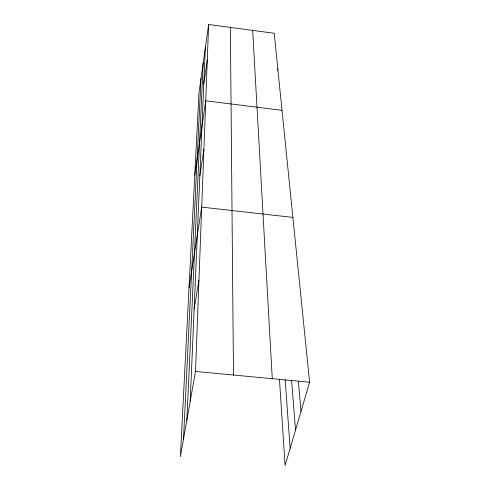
<?xml version="1.0" encoding="UTF-8"?>
<svg xmlns="http://www.w3.org/2000/svg" width="490" height="490" viewBox="0 0 490 490"><rect width="100%" height="100%" fill="white"/><g stroke="black" fill="none" stroke-linecap="round" stroke-linejoin="round"><path stroke-width="0.73" d="M208.624 24.5L198.989 92.671L180.387 456.662L195.498 371.457L208.624 24.5L274.204 33.283L309.613 382.218L285.076 465.5L279.453 379.076M190.194 401.384L205.322 47.867M186.831 420.346L203.185 62.996M183.499 439.126L201.029 78.222M203.767 84.207L207.295 59.756M194.781 175.059L205.739 100.799L282.026 110.348M199.84 175.965L203.907 149.193M189.03 287.599L201.715 207.105L292.885 217.407M194.144 309.092L198.958 280.017M277.53 70.37L277.818 68.912M195.498 371.457L309.613 382.218M298.337 381.171L301.001 411.447M291.599 380.577L295.537 429.981M285.186 379.719L290.129 448.35M252.675 30.398L272.281 378.697M230.374 27.416L233.485 375.04"/></g></svg>
